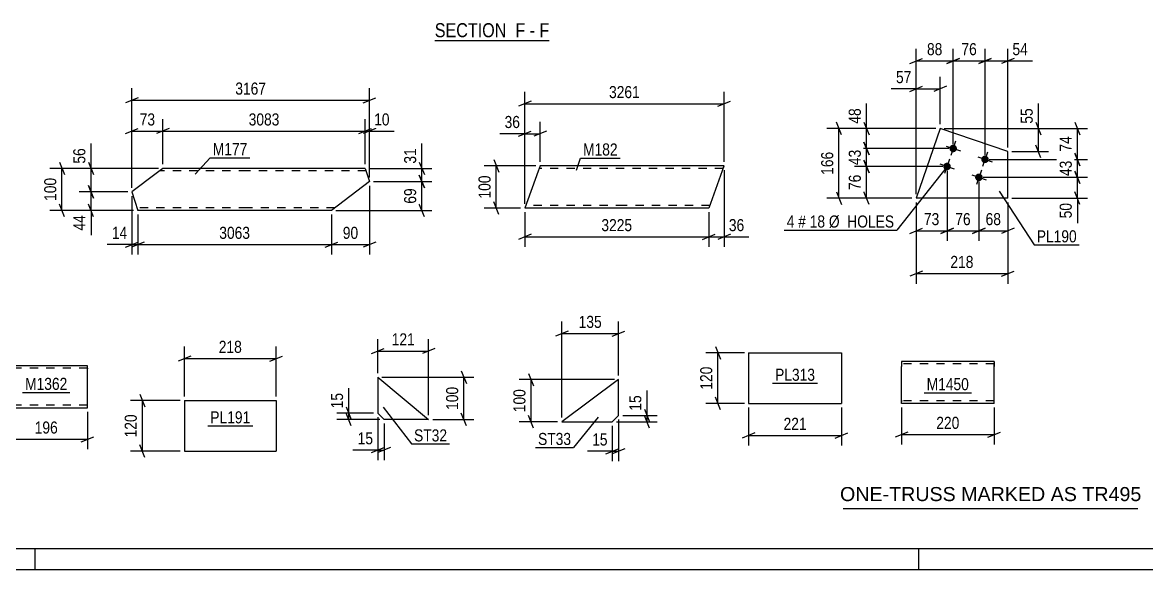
# Model space of a CAD drawing. Header units: millimetres. Extents: x 0 to 841, y 0 to 594.
# Drawn here: x 208 to 475.1, y 0 to 130 of the extents above; entities that cross this region are included whole.
import ezdxf

# ---------------------------------------------------------------- set-up
doc = ezdxf.new("R2010")
doc.units = ezdxf.units.MM
doc.linetypes.add('DXK_LINE_DOT2', pattern=[3.9198, 1.9599, -1.9599])
doc.styles.add('Arial', font='ARIAL.TTF', dxfattribs={"height": 0.2})
doc.styles.add('Arial Narrow', font='ARIALN.TTF', dxfattribs={"height": 0.2})

# ---------------------------------------------------------------- blocks, each defined once
blk = doc.blocks.new('Unknown-318887337-1135')
at = {"color": 5, "linetype": 'Continuous'}
for p, q in [((5, 5), (836, 5)), ((211, 0), (211, 5)), ((421, 0), (421, 5)), ((0, 0), (841, 0))]:
    blk.add_line(p, q, dxfattribs=at)
blk = doc.blocks.new('Unknown-318887337-17 - 6137')
at = {"color": 6, "linetype": 'Continuous'}
blk.add_line((305.93, 125.7), (333.14, 125.7), dxfattribs=at)
at = {"color": 0, "linetype": 'Continuous'}
blk.add_wipeout([(324.04, 126.45), (324.04, 129.95), (305.93, 129.95), (305.93, 126.45)], dxfattribs=at)
at = {"color": 7, "linetype": 'Continuous', "style": 'Arial Narrow'}
blk.add_text('SECTION ', height=3.34, dxfattribs=at).set_placement((305.93, 126.45))
at = {"color": 0, "linetype": 'Continuous'}
blk.add_wipeout([(327.43, 126.45), (327.43, 129.95), (325.09, 129.95), (325.09, 126.45)], dxfattribs=at)
blk.add_wipeout([(329.75, 126.45), (329.75, 129.95), (328.48, 129.95), (328.48, 126.45)], dxfattribs=at)
at = {"color": 7, "linetype": 'Continuous', "style": 'Arial Narrow'}
blk.add_text('F', height=3.34, dxfattribs=at).set_placement((325.09, 126.45))
at = {"color": 0, "linetype": 'Continuous'}
blk.add_wipeout([(333.14, 126.45), (333.14, 129.95), (330.8, 129.95), (330.8, 126.45)], dxfattribs=at)
at = {"color": 7, "linetype": 'Continuous', "style": 'Arial Narrow'}
for s, p in [('F', (330.8, 126.45)), ('-', (328.48, 126.45))]:
    blk.add_text(s, height=3.34, dxfattribs=at).set_placement(p)
blk = doc.blocks.new('Part-318887337-16350 - 16349')
at = {"color": 2, "linetype": 'Continuous'}
for p, q in [((416.86, 49.45), (416.86, 48.25)), ((438.86, 49.45), (416.86, 49.45)), ((416.86, 40.19), (416.86, 48.25)), ((438.86, 49.45), (438.86, 49.36)), ((438.86, 49.36), (438.86, 48.25)), ((438.86, 39.45), (438.86, 48.25)), ((416.86, 39.54), (416.86, 40.19)), ((416.86, 39.45), (416.86, 39.54)), ((438.86, 39.45), (416.86, 39.45))]:
    blk.add_line(p, q, dxfattribs=at)
at = {"color": 7, "linetype": 'DXK_LINE_DOT2'}
for p, q in [((438.86, 48.85), (416.86, 48.85)), ((438.86, 49.45), (438.86, 49.45)), ((438.86, 48.25), (438.86, 49.1)), ((416.86, 40.19), (416.86, 39.8)), ((416.86, 40.05), (416.86, 40.1)), ((438.86, 40.05), (438.86, 40.1)), ((438.86, 40.05), (416.86, 40.05)), ((416.86, 39.45), (416.86, 39.45))]:
    blk.add_line(p, q, dxfattribs=at)
blk = doc.blocks.new('Part-318887337-2646 - 2630')
at = {"color": 2, "linetype": 'Continuous'}
for p, q in [((330.52, 94.67), (327.32, 85.87)), ((330.96, 95.87), (330.52, 94.67)), ((350.96, 95.87), (330.96, 95.87)), ((374.7, 95.87), (351.06, 95.87)), ((374.66, 95.78), (371.06, 85.87)), ((374.7, 95.87), (374.66, 95.78)), ((350.96, 85.87), (327.32, 85.87)), ((371.06, 85.87), (351.06, 85.87))]:
    blk.add_line(p, q, dxfattribs=at)
at = {"color": 7, "linetype": 'DXK_LINE_DOT2'}
for p, q in [((350.96, 95.27), (330.74, 95.27)), ((330.92, 95.78), (330.83, 95.52)), ((330.96, 95.87), (330.92, 95.78)), ((374.48, 95.27), (351.06, 95.27)), ((374.57, 95.52), (374.7, 95.87)), ((350.96, 86.47), (327.53, 86.47)), ((371.27, 86.47), (351.06, 86.47))]:
    blk.add_line(p, q, dxfattribs=at)
blk = doc.blocks.new('Part-318887337-1374 - 1346')
at = {"color": 2, "linetype": 'Continuous'}
for p, q in [((239.74, 94.1), (233.97, 89.7)), ((241.31, 95.3), (239.74, 94.1)), ((261.31, 95.3), (241.31, 95.3)), ((289.42, 95.3), (261.41, 95.3)), ((289.42, 95.3), (290.4, 92.15)), ((290.4, 92.15), (281.41, 85.3)), ((233.97, 89.7), (235.34, 85.3)), ((261.31, 85.3), (235.34, 85.3)), ((281.41, 85.3), (261.41, 85.3))]:
    blk.add_line(p, q, dxfattribs=at)
at = {"color": 7, "linetype": 'DXK_LINE_DOT2'}
for p, q in [((239.74, 94.1), (239.74, 94.1)), ((239.74, 94.1), (239.74, 94.1)), ((239.74, 94.1), (239.74, 94.1)), ((241.31, 95.3), (240.34, 94.56)), ((261.31, 94.7), (240.52, 94.7)), ((289.61, 94.7), (261.41, 94.7)), ((261.31, 85.9), (235.15, 85.9)), ((282.2, 85.9), (261.41, 85.9))]:
    blk.add_line(p, q, dxfattribs=at)
blk = doc.blocks.new('Part-318887337-16246 - 16245')
at = {"color": 2, "linetype": 'Continuous'}
for p, q in [((246.46, 40.12), (246.46, 28.12)), ((246.46, 40.12), (268.22, 40.12)), ((268.22, 40.12), (268.22, 28.12)), ((246.46, 28.12), (268.22, 28.12))]:
    blk.add_line(p, q, dxfattribs=at)
blk = doc.blocks.new('Part-318887337-11888 - 11887')
at = {"color": 2, "linetype": 'Continuous'}
for p, q in [((426.01, 104.79), (420.33, 88.2)), ((442.09, 99.29), (426.01, 104.79)), ((442.09, 88.2), (442.09, 99.29)), ((442.09, 88.2), (420.33, 88.2))]:
    blk.add_line(p, q, dxfattribs=at)
blk = doc.blocks.new('Bolt-318887337-11889 - 11887')
at = {"linetype": 'Continuous'}
for points in [[(429.99, 99.73, -1), (428.28, 100.31, -1)], [(428.53, 95.47, -1), (426.83, 96.05, -1)], [(437.55, 97.14, -1), (435.85, 97.72, -1)], [(436.1, 92.88, -1), (434.39, 93.46, -1)]]:
    blk.add_hatch(color=1, dxfattribs=at).paths.add_polyline_path(points)
at = {"color": 1, "linetype": 'Continuous'}
for p, q in [((429.72, 101.72), (428.55, 98.32)), ((427.43, 100.6), (430.84, 99.44)), ((437.29, 99.13), (436.12, 95.73)), ((425.97, 96.35), (429.38, 95.18)), ((428.26, 97.47), (427.09, 94.06)), ((435, 98.01), (438.41, 96.85)), ((433.54, 93.76), (436.95, 92.59)), ((435.83, 94.88), (434.66, 91.47))]:
    blk.add_line(p, q, dxfattribs=at)
blk = doc.blocks.new('Part-318887337-2177 - 2161')
at = {"color": 2, "linetype": 'Continuous'}
for p, q in [((292.39, 45.67), (292.39, 37.17)), ((292.39, 45.67), (304.48, 35.67)), ((292.39, 37.17), (293.89, 35.67)), ((304.48, 35.67), (293.89, 35.67))]:
    blk.add_line(p, q, dxfattribs=at)
blk = doc.blocks.new('Part-318887337-2105 - 2089')
at = {"color": 2, "linetype": 'Continuous'}
for p, q in [((349.62, 45.1), (336.12, 35.1)), ((349.62, 36.6), (349.62, 45.1)), ((336.12, 35.1), (348.12, 35.1)), ((348.12, 35.1), (349.62, 36.6))]:
    blk.add_line(p, q, dxfattribs=at)
blk = doc.blocks.new('Part-318887337-6816 - 6812')
at = {"color": 2, "linetype": 'Continuous'}
for p, q in [((203.8, 48.42), (203.8, 38.51)), ((223.4, 48.42), (203.8, 48.42)), ((223.4, 39.62), (223.4, 48.42)), ((203.8, 38.51), (203.8, 38.42)), ((203.8, 38.42), (223.4, 38.42)), ((223.4, 38.42), (223.4, 39.62))]:
    blk.add_line(p, q, dxfattribs=at)
at = {"color": 7, "linetype": 'DXK_LINE_DOT2'}
for p, q in [((223.4, 47.82), (203.8, 47.82)), ((223.4, 47.82), (223.4, 47.77)), ((223.4, 47.77), (223.4, 47.82)), ((223.4, 47.68), (223.4, 47.77)), ((223.4, 47.77), (223.4, 47.68)), ((203.8, 39.02), (203.8, 39.06)), ((223.4, 39.02), (203.8, 39.02)), ((223.4, 39.06), (223.4, 39.39)), ((223.4, 39.02), (223.4, 39.06))]:
    blk.add_line(p, q, dxfattribs=at)
blk = doc.blocks.new('Part-318887337-11849 - 11848')
at = {"color": 2, "linetype": 'Continuous'}
for p, q in [((380.51, 51.46), (380.51, 39.46)), ((380.51, 51.46), (402.61, 51.46)), ((402.61, 51.46), (402.61, 39.46)), ((380.51, 39.46), (402.61, 39.46))]:
    blk.add_line(p, q, dxfattribs=at)
blk = doc.blocks.new('StraightDimension-318887337-16395 - 16349')
at = {"color": 7, "linetype": 'Continuous'}
for p, q in [((416.86, 38.45), (416.86, 29.66)), ((438.86, 38.45), (438.86, 29.66)), ((418.36, 32.66), (415.36, 31.46)), ((416.86, 32.06), (438.86, 32.06)), ((437.36, 31.46), (440.36, 32.66))]:
    blk.add_line(p, q, dxfattribs=at)
at = {"color": 0}
blk.add_wipeout([(431.2, 32.81), (431.2, 37.01), (424.52, 37.01), (424.52, 32.81)], dxfattribs=at)
at = {"color": 3, "style": 'Arial Narrow'}
blk.add_text('220', height=2.863, dxfattribs=at).set_placement((425.12, 33.41))
blk = doc.blocks.new('StraightDimension-318887337-2706 - 2630')
at = {"color": 7, "linetype": 'Continuous'}
for p, q in [((327.32, 86.87), (327.32, 113.49)), ((374.7, 96.87), (374.7, 113.49)), ((328.82, 111.24), (325.82, 110.04)), ((327.32, 110.64), (374.7, 110.64)), ((373.2, 110.04), (376.2, 111.24))]:
    blk.add_line(p, q, dxfattribs=at)
at = {"color": 0}
blk.add_wipeout([(355.26, 111.39), (355.26, 115.59), (346.75, 115.59), (346.75, 111.39)], dxfattribs=at)
at = {"color": 3, "style": 'Arial Narrow'}
blk.add_text('3261', height=2.863, dxfattribs=at).set_placement((347.35, 111.99))
blk = doc.blocks.new('StraightDimension-318887337-2649 - 2630')
at = {"color": 7, "linetype": 'Continuous'}
for p, q in [((327.32, 84.87), (327.32, 76.63)), ((371.06, 84.87), (371.06, 76.63)), ((328.82, 79.63), (325.82, 78.43)), ((327.32, 79.03), (371.06, 79.03)), ((369.56, 78.43), (372.56, 79.63))]:
    blk.add_line(p, q, dxfattribs=at)
at = {"color": 0}
blk.add_wipeout([(353.44, 79.78), (353.44, 83.98), (344.93, 83.98), (344.93, 79.78)], dxfattribs=at)
at = {"color": 3, "style": 'Arial Narrow'}
blk.add_text('3225', height=2.863, dxfattribs=at).set_placement((345.53, 80.38))
blk = doc.blocks.new('StraightDimension-318887337-2717 - 2630')
at = {"color": 7, "linetype": 'Continuous'}
for p, q in [((319.95, 97.37), (321.15, 94.37)), ((329.96, 95.87), (317.7, 95.87)), ((320.55, 85.87), (320.55, 95.87)), ((326.32, 85.87), (317.7, 85.87)), ((321.15, 84.37), (319.95, 87.37))]:
    blk.add_line(p, q, dxfattribs=at)
at = {"color": 0}
blk.add_wipeout([(319.8, 94.21), (315.6, 94.21), (315.6, 87.53), (319.8, 87.53)], dxfattribs=at)
at = {"color": 3, "style": 'Arial Narrow'}
blk.add_text('100', height=2.863, rotation=90.0002, dxfattribs=at).set_placement((319.2, 88.13))
blk = doc.blocks.new('StraightDimension-318887337-2669 - 2630')
at = {"color": 7, "linetype": 'Continuous'}
for p, q in [((374.7, 94.87), (374.7, 76.63)), ((371.06, 84.87), (371.06, 76.63)), ((369.56, 78.43), (372.56, 79.63)), ((371.06, 79.03), (374.7, 79.03)), ((376.2, 79.63), (373.2, 78.43))]:
    blk.add_line(p, q, dxfattribs=at)
at = {"color": 0}
blk.add_wipeout([(380.08, 79.78), (380.08, 83.98), (375.22, 83.98), (375.22, 79.78)], dxfattribs=at)
at = {"color": 7, "linetype": 'Continuous'}
blk.add_line((374.7, 79.03), (380.6, 79.03), dxfattribs=at)
blk.add_line((374.7, 79.03), (380.6, 79.03), dxfattribs=at)
at = {"color": 3, "style": 'Arial Narrow'}
blk.add_text('36', height=2.863, dxfattribs=at).set_placement((375.82, 80.38))
blk = doc.blocks.new('StraightDimension-318887337-2687 - 2630')
at = {"color": 7, "linetype": 'Continuous'}
for p, q in [((327.32, 86.87), (327.32, 106.38)), ((330.96, 96.87), (330.96, 106.38)), ((325.82, 102.93), (328.82, 104.13)), ((327.32, 103.53), (330.96, 103.53)), ((332.46, 104.13), (329.46, 102.93))]:
    blk.add_line(p, q, dxfattribs=at)
at = {"color": 0}
blk.add_wipeout([(326.79, 104.28), (326.79, 108.48), (321.93, 108.48), (321.93, 104.28)], dxfattribs=at)
at = {"color": 7, "linetype": 'Continuous'}
blk.add_line((327.32, 103.53), (321.41, 103.53), dxfattribs=at)
blk.add_line((327.32, 103.53), (321.41, 103.53), dxfattribs=at)
at = {"color": 3, "style": 'Arial Narrow'}
blk.add_text('36', height=2.863, dxfattribs=at).set_placement((322.53, 104.88))
blk = doc.blocks.new('StraightDimension-318887337-1420 - 1346')
at = {"color": 7, "linetype": 'Continuous'}
for p, q in [((302.26, 93.65), (303.46, 90.65)), ((291.4, 92.15), (305.26, 92.15)), ((302.86, 85.3), (302.86, 92.15)), ((303.46, 83.8), (302.26, 86.8)), ((282.41, 85.3), (305.26, 85.3))]:
    blk.add_line(p, q, dxfattribs=at)
at = {"color": 0}
blk.add_wipeout([(302.11, 91.15), (297.91, 91.15), (297.91, 86.3), (302.11, 86.3)], dxfattribs=at)
at = {"color": 3, "style": 'Arial Narrow'}
blk.add_text('69', height=2.863, rotation=90.0002, dxfattribs=at).set_placement((301.51, 86.9))
blk = doc.blocks.new('StraightDimension-318887337-1473 - 1346')
at = {"color": 7, "linetype": 'Continuous'}
for p, q in [((223.64, 91.2), (224.84, 88.2)), ((232.97, 89.7), (221.39, 89.7)), ((224.24, 85.3), (224.24, 89.7)), ((224.84, 83.8), (223.64, 86.8)), ((234.34, 85.3), (221.39, 85.3))]:
    blk.add_line(p, q, dxfattribs=at)
at = {"color": 0}
blk.add_wipeout([(223.49, 84.77), (219.29, 84.77), (219.29, 79.92), (223.49, 79.92)], dxfattribs=at)
at = {"color": 7, "linetype": 'Continuous'}
blk.add_line((224.24, 85.3), (224.24, 79.39), dxfattribs=at)
blk.add_line((224.24, 85.3), (224.24, 79.39), dxfattribs=at)
at = {"color": 3, "style": 'Arial Narrow'}
blk.add_text('44', height=2.863, rotation=90.0002, dxfattribs=at).set_placement((222.89, 80.52))
blk = doc.blocks.new('StraightDimension-318887337-1377 - 1346')
at = {"color": 7, "linetype": 'Continuous'}
for p, q in [((216.73, 96.8), (217.93, 93.8)), ((240.31, 95.3), (214.48, 95.3)), ((217.33, 85.3), (217.33, 95.3)), ((217.93, 83.8), (216.73, 86.8)), ((234.34, 85.3), (214.48, 85.3))]:
    blk.add_line(p, q, dxfattribs=at)
at = {"color": 0}
blk.add_wipeout([(216.58, 93.64), (212.38, 93.64), (212.38, 86.96), (216.58, 86.96)], dxfattribs=at)
at = {"color": 3, "style": 'Arial Narrow'}
blk.add_text('100', height=2.863, rotation=90.0002, dxfattribs=at).set_placement((215.98, 87.56))
blk = doc.blocks.new('StraightDimension-318887337-1634 - 1346')
at = {"color": 7, "linetype": 'Continuous'}
for p, q in [((289.42, 96.3), (289.42, 106.99)), ((290.4, 93.15), (290.4, 106.99)), ((287.92, 103.54), (290.92, 104.74)), ((291.9, 104.74), (288.9, 103.54)), ((289.42, 104.14), (290.4, 104.14))]:
    blk.add_line(p, q, dxfattribs=at)
at = {"color": 0}
blk.add_wipeout([(295.78, 104.89), (295.78, 109.09), (290.93, 109.09), (290.93, 104.89)], dxfattribs=at)
at = {"color": 7, "linetype": 'Continuous'}
blk.add_line((290.4, 104.14), (296.31, 104.14), dxfattribs=at)
blk.add_line((290.4, 104.14), (296.31, 104.14), dxfattribs=at)
at = {"color": 3, "style": 'Arial Narrow'}
blk.add_text('10', height=2.863, dxfattribs=at).set_placement((291.53, 105.49))
blk = doc.blocks.new('StraightDimension-318887337-1447 - 1346')
at = {"color": 7, "linetype": 'Continuous'}
for p, q in [((302.26, 96.8), (303.46, 93.8)), ((290.42, 95.3), (305.26, 95.3)), ((303.46, 90.65), (302.26, 93.65)), ((302.86, 92.15), (302.86, 95.3)), ((291.4, 92.15), (305.26, 92.15))]:
    blk.add_line(p, q, dxfattribs=at)
at = {"color": 0}
blk.add_wipeout([(302.11, 100.68), (297.91, 100.68), (297.91, 95.82), (302.11, 95.82)], dxfattribs=at)
at = {"color": 7, "linetype": 'Continuous'}
blk.add_line((302.86, 95.3), (302.86, 101.2), dxfattribs=at)
blk.add_line((302.86, 95.3), (302.86, 101.2), dxfattribs=at)
at = {"color": 3, "style": 'Arial Narrow'}
blk.add_text('31', height=2.863, rotation=90.0002, dxfattribs=at).set_placement((301.51, 96.42))
blk = doc.blocks.new('StraightDimension-318887337-1498 - 1346')
at = {"color": 7, "linetype": 'Continuous'}
for p, q in [((223.64, 96.8), (224.84, 93.8)), ((240.31, 95.3), (221.39, 95.3)), ((224.24, 89.7), (224.24, 95.3)), ((224.84, 88.2), (223.64, 91.2)), ((232.97, 89.7), (221.39, 89.7))]:
    blk.add_line(p, q, dxfattribs=at)
at = {"color": 0}
blk.add_wipeout([(223.49, 100.68), (219.29, 100.68), (219.29, 95.82), (223.49, 95.82)], dxfattribs=at)
at = {"color": 7, "linetype": 'Continuous'}
blk.add_line((224.24, 95.3), (224.24, 101.2), dxfattribs=at)
blk.add_line((224.24, 95.3), (224.24, 101.2), dxfattribs=at)
at = {"color": 3, "style": 'Arial Narrow'}
blk.add_text('56', height=2.863, rotation=90.0002, dxfattribs=at).set_placement((222.89, 96.42))
blk = doc.blocks.new('StraightDimension-318887337-1523 - 1346')
at = {"color": 7, "linetype": 'Continuous'}
for p, q in [((290.4, 91.15), (290.4, 74.8)), ((281.41, 84.3), (281.41, 74.8)), ((279.91, 76.6), (282.91, 77.8)), ((291.9, 77.8), (288.9, 76.6)), ((281.41, 77.2), (290.4, 77.2))]:
    blk.add_line(p, q, dxfattribs=at)
at = {"color": 0}
blk.add_wipeout([(288.33, 77.95), (288.33, 82.15), (283.48, 82.15), (283.48, 77.95)], dxfattribs=at)
at = {"color": 3, "style": 'Arial Narrow'}
blk.add_text('90', height=2.863, dxfattribs=at).set_placement((284.08, 78.55))
blk = doc.blocks.new('StraightDimension-318887337-1540 - 1346')
at = {"color": 7, "linetype": 'Continuous'}
for p, q in [((235.34, 84.3), (235.34, 74.8)), ((281.41, 84.3), (281.41, 74.8)), ((236.84, 77.8), (233.84, 76.6)), ((279.91, 76.6), (282.91, 77.8)), ((235.34, 77.2), (281.41, 77.2))]:
    blk.add_line(p, q, dxfattribs=at)
at = {"color": 0}
blk.add_wipeout([(262.63, 77.95), (262.63, 82.15), (254.12, 82.15), (254.12, 77.95)], dxfattribs=at)
at = {"color": 3, "style": 'Arial Narrow'}
blk.add_text('3063', height=2.863, dxfattribs=at).set_placement((254.72, 78.55))
blk = doc.blocks.new('StraightDimension-318887337-1564 - 1346')
at = {"color": 7, "linetype": 'Continuous'}
for p, q in [((233.97, 88.7), (233.97, 74.8)), ((235.34, 84.3), (235.34, 74.8)), ((232.47, 76.6), (235.47, 77.8)), ((236.84, 77.8), (233.84, 76.6)), ((233.97, 77.2), (235.34, 77.2))]:
    blk.add_line(p, q, dxfattribs=at)
at = {"color": 0}
blk.add_wipeout([(233.44, 77.95), (233.44, 82.15), (228.59, 82.15), (228.59, 77.95)], dxfattribs=at)
at = {"color": 7, "linetype": 'Continuous'}
blk.add_line((233.97, 77.2), (228.06, 77.2), dxfattribs=at)
blk.add_line((233.97, 77.2), (228.06, 77.2), dxfattribs=at)
at = {"color": 3, "style": 'Arial Narrow'}
blk.add_text('14', height=2.863, dxfattribs=at).set_placement((229.19, 78.55))
blk = doc.blocks.new('StraightDimension-318887337-1582 - 1346')
at = {"color": 7, "linetype": 'Continuous'}
for p, q in [((233.97, 90.7), (233.97, 114.32)), ((290.4, 93.15), (290.4, 114.32)), ((235.47, 112.07), (232.47, 110.87)), ((233.97, 111.47), (290.4, 111.47)), ((288.9, 110.87), (291.9, 112.07))]:
    blk.add_line(p, q, dxfattribs=at)
at = {"color": 0}
blk.add_wipeout([(266.44, 112.22), (266.44, 116.42), (257.93, 116.42), (257.93, 112.22)], dxfattribs=at)
at = {"color": 3, "style": 'Arial Narrow'}
blk.add_text('3167', height=2.863, dxfattribs=at).set_placement((258.53, 112.82))
blk = doc.blocks.new('StraightDimension-318887337-1593 - 1346')
at = {"color": 7, "linetype": 'Continuous'}
for p, q in [((233.97, 90.7), (233.97, 106.99)), ((241.31, 96.3), (241.31, 106.99)), ((232.47, 103.54), (235.47, 104.74)), ((242.81, 104.74), (239.81, 103.54)), ((233.97, 104.14), (241.31, 104.14))]:
    blk.add_line(p, q, dxfattribs=at)
at = {"color": 0}
blk.add_wipeout([(240.07, 104.89), (240.07, 109.09), (235.21, 109.09), (235.21, 104.89)], dxfattribs=at)
at = {"color": 3, "style": 'Arial Narrow'}
blk.add_text('73', height=2.863, dxfattribs=at).set_placement((235.81, 105.49))
blk = doc.blocks.new('StraightDimension-318887337-1610 - 1346')
at = {"color": 7, "linetype": 'Continuous'}
for p, q in [((241.31, 96.3), (241.31, 106.99)), ((289.42, 96.3), (289.42, 106.99)), ((242.81, 104.74), (239.81, 103.54)), ((287.92, 103.54), (290.92, 104.74)), ((241.31, 104.14), (289.42, 104.14))]:
    blk.add_line(p, q, dxfattribs=at)
at = {"color": 0}
blk.add_wipeout([(269.62, 104.89), (269.62, 109.09), (261.11, 109.09), (261.11, 104.89)], dxfattribs=at)
at = {"color": 3, "style": 'Arial Narrow'}
blk.add_text('3083', height=2.863, dxfattribs=at).set_placement((261.71, 105.49))
blk = doc.blocks.new('StraightDimension-318887337-16391 - 16245')
at = {"color": 7, "linetype": 'Continuous'}
for p, q in [((246.46, 41.12), (246.46, 52.97)), ((268.22, 41.12), (268.22, 52.97)), ((247.96, 50.72), (244.96, 49.52)), ((246.46, 50.12), (268.22, 50.12)), ((266.72, 49.52), (269.72, 50.72))]:
    blk.add_line(p, q, dxfattribs=at)
at = {"color": 0}
blk.add_wipeout([(260.69, 50.87), (260.69, 55.07), (254, 55.07), (254, 50.87)], dxfattribs=at)
at = {"color": 3, "style": 'Arial Narrow'}
blk.add_text('218', height=2.863, dxfattribs=at).set_placement((254.6, 51.47))
blk = doc.blocks.new('StraightDimension-318887337-16387 - 16245')
at = {"color": 7, "linetype": 'Continuous'}
for p, q in [((245.46, 40.12), (233.61, 40.12)), ((235.86, 41.62), (237.06, 38.62)), ((236.46, 28.12), (236.46, 40.12)), ((237.06, 26.62), (235.86, 29.62)), ((245.46, 28.12), (233.61, 28.12))]:
    blk.add_line(p, q, dxfattribs=at)
at = {"color": 0}
blk.add_wipeout([(235.71, 37.46), (231.51, 37.46), (231.51, 30.78), (235.71, 30.78)], dxfattribs=at)
at = {"color": 3, "style": 'Arial Narrow'}
blk.add_text('120', height=2.863, rotation=90.0002, dxfattribs=at).set_placement((235.11, 31.38))
blk = doc.blocks.new('StraightDimension-318887337-11905 - 11887')
at = {"color": 7, "linetype": 'Continuous'}
for p, q in [((425.01, 104.79), (399.12, 104.79)), ((402.57, 103.29), (401.37, 106.29)), ((401.97, 88.2), (401.97, 104.79)), ((419.33, 88.2), (399.12, 88.2)), ((401.37, 89.7), (402.57, 86.7))]:
    blk.add_line(p, q, dxfattribs=at)
at = {"color": 0}
blk.add_wipeout([(401.22, 99.84), (397.02, 99.84), (397.02, 93.15), (401.22, 93.15)], dxfattribs=at)
at = {"color": 3, "style": 'Arial Narrow'}
blk.add_text('166', height=2.863, rotation=90.0002, dxfattribs=at).set_placement((400.62, 93.75))
blk = doc.blocks.new('StraightDimension-318887337-15768 - 11887')
at = {"color": 7, "linetype": 'Continuous'}
for p, q in [((427.01, 104.79), (451.78, 104.79)), ((448.78, 106.29), (449.98, 103.29)), ((449.38, 99.29), (449.38, 104.79)), ((443.09, 99.29), (451.78, 99.29)), ((449.98, 97.79), (448.78, 100.79))]:
    blk.add_line(p, q, dxfattribs=at)
at = {"color": 0}
blk.add_wipeout([(448.63, 110.17), (444.43, 110.17), (444.43, 105.31), (448.63, 105.31)], dxfattribs=at)
at = {"color": 7, "linetype": 'Continuous'}
blk.add_line((449.38, 104.79), (449.38, 110.7), dxfattribs=at)
blk.add_line((449.38, 104.79), (449.38, 110.7), dxfattribs=at)
at = {"color": 3, "style": 'Arial Narrow'}
blk.add_text('55', height=2.863, rotation=90.0002, dxfattribs=at).set_placement((448.03, 105.91))
blk = doc.blocks.new('StraightDimension-318887337-11929 - 11887')
at = {"color": 7, "linetype": 'Continuous'}
for p, q in [((425.01, 104.79), (405.68, 104.79)), ((407.93, 106.29), (409.13, 103.29)), ((408.53, 100.02), (408.53, 104.79)), ((409.13, 98.52), (407.93, 101.52)), ((428.13, 100.02), (405.68, 100.02))]:
    blk.add_line(p, q, dxfattribs=at)
at = {"color": 0}
blk.add_wipeout([(407.78, 110.17), (403.58, 110.17), (403.58, 105.31), (407.78, 105.31)], dxfattribs=at)
at = {"color": 7, "linetype": 'Continuous'}
blk.add_line((408.53, 104.79), (408.53, 110.7), dxfattribs=at)
blk.add_line((408.53, 104.79), (408.53, 110.7), dxfattribs=at)
at = {"color": 3, "style": 'Arial Narrow'}
blk.add_text('48', height=2.863, rotation=90.0002, dxfattribs=at).set_placement((407.18, 105.91))
blk = doc.blocks.new('StraightDimension-318887337-11891 - 11887')
at = {"color": 7, "linetype": 'Continuous'}
for p, q in [((420.33, 89.2), (420.33, 117.04)), ((426.01, 105.79), (426.01, 117.04)), ((418.83, 113.59), (421.83, 114.79)), ((420.33, 114.19), (426.01, 114.19)), ((427.51, 114.79), (424.51, 113.59))]:
    blk.add_line(p, q, dxfattribs=at)
at = {"color": 0}
blk.add_wipeout([(419.81, 114.94), (419.81, 119.14), (414.95, 119.14), (414.95, 114.94)], dxfattribs=at)
at = {"color": 7, "linetype": 'Continuous'}
blk.add_line((420.33, 114.19), (414.43, 114.19), dxfattribs=at)
blk.add_line((420.33, 114.19), (414.43, 114.19), dxfattribs=at)
at = {"color": 3, "style": 'Arial Narrow'}
blk.add_text('57', height=2.863, dxfattribs=at).set_placement((415.55, 115.54))
blk = doc.blocks.new('StraightDimension-318887337-11895 - 11887')
at = {"color": 7, "linetype": 'Continuous'}
for p, q in [((420.33, 87.2), (420.33, 67.89)), ((442.09, 87.2), (442.09, 67.89)), ((421.83, 70.89), (418.83, 69.69)), ((420.33, 70.29), (442.09, 70.29)), ((440.59, 69.69), (443.59, 70.89))]:
    blk.add_line(p, q, dxfattribs=at)
at = {"color": 0}
blk.add_wipeout([(434.56, 71.04), (434.56, 75.24), (427.87, 75.24), (427.87, 71.04)], dxfattribs=at)
at = {"color": 3, "style": 'Arial Narrow'}
blk.add_text('218', height=2.863, dxfattribs=at).set_placement((428.47, 71.64))
blk = doc.blocks.new('StraightDimension-318887337-11909 - 11887')
at = {"color": 7, "linetype": 'Continuous'}
for p, q in [((435.25, 92.17), (435.25, 78.06)), ((442.09, 87.2), (442.09, 78.06)), ((433.75, 79.86), (436.75, 81.06)), ((435.25, 80.46), (442.09, 80.46)), ((443.59, 81.06), (440.59, 79.86))]:
    blk.add_line(p, q, dxfattribs=at)
at = {"color": 0}
blk.add_wipeout([(441.1, 81.21), (441.1, 85.41), (436.24, 85.41), (436.24, 81.21)], dxfattribs=at)
at = {"color": 3, "style": 'Arial Narrow'}
blk.add_text('68', height=2.863, dxfattribs=at).set_placement((436.84, 81.81))
blk = doc.blocks.new('StraightDimension-318887337-11910 - 11887')
at = {"color": 7, "linetype": 'Continuous'}
for p, q in [((427.68, 94.76), (427.68, 78.06)), ((435.25, 92.17), (435.25, 78.06)), ((426.18, 79.86), (429.18, 81.06)), ((427.68, 80.46), (435.25, 80.46)), ((436.75, 81.06), (433.75, 79.86))]:
    blk.add_line(p, q, dxfattribs=at)
at = {"color": 0}
blk.add_wipeout([(433.89, 81.21), (433.89, 85.41), (429.03, 85.41), (429.03, 81.21)], dxfattribs=at)
at = {"color": 3, "style": 'Arial Narrow'}
blk.add_text('76', height=2.863, dxfattribs=at).set_placement((429.63, 81.81))
blk = doc.blocks.new('StraightDimension-318887337-11911 - 11887')
at = {"color": 7, "linetype": 'Continuous'}
for p, q in [((427.68, 94.76), (427.68, 78.06)), ((420.33, 87.2), (420.33, 78.06)), ((418.83, 79.86), (421.83, 81.06)), ((420.33, 80.46), (427.68, 80.46)), ((429.18, 81.06), (426.18, 79.86))]:
    blk.add_line(p, q, dxfattribs=at)
at = {"color": 0}
blk.add_wipeout([(426.43, 81.21), (426.43, 85.41), (421.58, 85.41), (421.58, 81.21)], dxfattribs=at)
at = {"color": 3, "style": 'Arial Narrow'}
blk.add_text('73', height=2.863, dxfattribs=at).set_placement((422.18, 81.81))
blk = doc.blocks.new('StraightDimension-318887337-11930 - 11887')
at = {"color": 7, "linetype": 'Continuous'}
for p, q in [((407.93, 101.52), (409.13, 98.52)), ((428.13, 100.02), (405.68, 100.02)), ((408.53, 95.76), (408.53, 100.02)), ((409.13, 94.26), (407.93, 97.26)), ((426.68, 95.76), (405.68, 95.76))]:
    blk.add_line(p, q, dxfattribs=at)
at = {"color": 0}
blk.add_wipeout([(407.78, 100.32), (403.58, 100.32), (403.58, 95.46), (407.78, 95.46)], dxfattribs=at)
at = {"color": 3, "style": 'Arial Narrow'}
blk.add_text('43', height=2.863, rotation=90.0002, dxfattribs=at).set_placement((407.18, 96.06))
blk = doc.blocks.new('StraightDimension-318887337-11931 - 11887')
at = {"color": 7, "linetype": 'Continuous'}
for p, q in [((407.93, 97.26), (409.13, 94.26)), ((426.68, 95.76), (405.68, 95.76)), ((408.53, 88.2), (408.53, 95.76)), ((419.33, 88.2), (405.68, 88.2)), ((409.13, 86.7), (407.93, 89.7))]:
    blk.add_line(p, q, dxfattribs=at)
at = {"color": 0}
blk.add_wipeout([(407.78, 94.41), (403.58, 94.41), (403.58, 89.55), (407.78, 89.55)], dxfattribs=at)
at = {"color": 3, "style": 'Arial Narrow'}
blk.add_text('76', height=2.863, rotation=90.0002, dxfattribs=at).set_placement((407.18, 90.15))
blk = doc.blocks.new('StraightDimension-318887337-15932 - 11887')
at = {"color": 7, "linetype": 'Continuous'}
for p, q in [((427.01, 104.79), (461.06, 104.79)), ((458.06, 106.29), (459.26, 103.29)), ((458.66, 97.43), (458.66, 104.79)), ((459.26, 95.93), (458.06, 98.93)), ((437.7, 97.43), (461.06, 97.43))]:
    blk.add_line(p, q, dxfattribs=at)
at = {"color": 0}
blk.add_wipeout([(457.91, 103.54), (453.71, 103.54), (453.71, 98.68), (457.91, 98.68)], dxfattribs=at)
at = {"color": 3, "style": 'Arial Narrow'}
blk.add_text('74', height=2.863, rotation=90.0002, dxfattribs=at).set_placement((457.31, 99.28))
blk = doc.blocks.new('StraightDimension-318887337-15933 - 11887')
at = {"color": 7, "linetype": 'Continuous'}
for p, q in [((458.06, 98.93), (459.26, 95.93)), ((437.7, 97.43), (461.06, 97.43)), ((458.66, 93.17), (458.66, 97.43)), ((459.26, 91.67), (458.06, 94.67)), ((436.25, 93.17), (461.06, 93.17))]:
    blk.add_line(p, q, dxfattribs=at)
at = {"color": 0}
blk.add_wipeout([(457.91, 97.73), (453.71, 97.73), (453.71, 92.87), (457.91, 92.87)], dxfattribs=at)
at = {"color": 3, "style": 'Arial Narrow'}
blk.add_text('43', height=2.863, rotation=90.0002, dxfattribs=at).set_placement((457.31, 93.47))
blk = doc.blocks.new('StraightDimension-318887337-15934 - 11887')
at = {"color": 7, "linetype": 'Continuous'}
for p, q in [((458.06, 94.67), (459.26, 91.67)), ((436.25, 93.17), (461.06, 93.17)), ((458.66, 88.2), (458.66, 93.17)), ((443.09, 88.2), (461.06, 88.2)), ((459.26, 86.7), (458.06, 89.7))]:
    blk.add_line(p, q, dxfattribs=at)
at = {"color": 0}
blk.add_wipeout([(457.91, 87.68), (453.71, 87.68), (453.71, 82.82), (457.91, 82.82)], dxfattribs=at)
at = {"color": 7, "linetype": 'Continuous'}
blk.add_line((458.66, 88.2), (458.66, 82.3), dxfattribs=at)
blk.add_line((458.66, 88.2), (458.66, 82.3), dxfattribs=at)
at = {"color": 3, "style": 'Arial Narrow'}
blk.add_text('50', height=2.863, rotation=90.0002, dxfattribs=at).set_placement((457.31, 83.42))
blk = doc.blocks.new('StraightDimension-318887337-15955 - 11887')
at = {"color": 7, "linetype": 'Continuous'}
for p, q in [((436.7, 98.43), (436.7, 123.68)), ((442.09, 100.29), (442.09, 123.68)), ((435.2, 120.23), (438.2, 121.43)), ((436.7, 120.83), (442.09, 120.83)), ((443.59, 121.43), (440.59, 120.23))]:
    blk.add_line(p, q, dxfattribs=at)
at = {"color": 0}
blk.add_wipeout([(447.47, 121.58), (447.47, 125.78), (442.62, 125.78), (442.62, 121.58)], dxfattribs=at)
at = {"color": 7, "linetype": 'Continuous'}
blk.add_line((442.09, 120.83), (448, 120.83), dxfattribs=at)
blk.add_line((442.09, 120.83), (448, 120.83), dxfattribs=at)
at = {"color": 3, "style": 'Arial Narrow'}
blk.add_text('54', height=2.863, dxfattribs=at).set_placement((443.22, 122.18))
blk = doc.blocks.new('StraightDimension-318887337-15956 - 11887')
at = {"color": 7, "linetype": 'Continuous'}
for p, q in [((429.13, 101.02), (429.13, 123.68)), ((436.7, 98.43), (436.7, 123.68)), ((427.63, 120.23), (430.63, 121.43)), ((429.13, 120.83), (436.7, 120.83)), ((438.2, 121.43), (435.2, 120.23))]:
    blk.add_line(p, q, dxfattribs=at)
at = {"color": 0}
blk.add_wipeout([(435.35, 121.58), (435.35, 125.78), (430.49, 125.78), (430.49, 121.58)], dxfattribs=at)
at = {"color": 3, "style": 'Arial Narrow'}
blk.add_text('76', height=2.863, dxfattribs=at).set_placement((431.09, 122.18))
blk = doc.blocks.new('StraightDimension-318887337-15957 - 11887')
at = {"color": 7, "linetype": 'Continuous'}
for p, q in [((420.33, 89.2), (420.33, 123.68)), ((429.13, 101.02), (429.13, 123.68)), ((418.83, 120.23), (421.83, 121.43)), ((420.33, 120.83), (429.13, 120.83)), ((430.63, 121.43), (427.63, 120.23))]:
    blk.add_line(p, q, dxfattribs=at)
at = {"color": 0}
blk.add_wipeout([(427.16, 121.58), (427.16, 125.78), (422.31, 125.78), (422.31, 121.58)], dxfattribs=at)
at = {"color": 3, "style": 'Arial Narrow'}
blk.add_text('88', height=2.863, dxfattribs=at).set_placement((422.91, 122.18))
blk = doc.blocks.new('StraightDimension-318887337-2213 - 2161')
at = {"color": 7, "linetype": 'Continuous'}
for p, q in [((292.39, 36.17), (292.39, 25.99)), ((293.89, 34.67), (293.89, 25.99)), ((290.89, 27.79), (293.89, 28.99)), ((295.39, 28.99), (292.39, 27.79)), ((292.39, 28.39), (293.89, 28.39))]:
    blk.add_line(p, q, dxfattribs=at)
at = {"color": 0}
blk.add_wipeout([(291.87, 29.14), (291.87, 33.34), (287.01, 33.34), (287.01, 29.14)], dxfattribs=at)
at = {"color": 7, "linetype": 'Continuous'}
blk.add_line((292.39, 28.39), (286.49, 28.39), dxfattribs=at)
blk.add_line((292.39, 28.39), (286.49, 28.39), dxfattribs=at)
at = {"color": 3, "style": 'Arial Narrow'}
blk.add_text('15', height=2.863, dxfattribs=at).set_placement((287.61, 29.74))
blk = doc.blocks.new('StraightDimension-318887337-2203 - 2161')
at = {"color": 7, "linetype": 'Continuous'}
for p, q in [((292.39, 46.67), (292.39, 54.74)), ((304.48, 36.67), (304.48, 54.74)), ((290.89, 51.29), (293.89, 52.49)), ((292.39, 51.89), (304.48, 51.89)), ((305.98, 52.49), (302.98, 51.29))]:
    blk.add_line(p, q, dxfattribs=at)
at = {"color": 0}
blk.add_wipeout([(301.78, 52.64), (301.78, 56.84), (295.1, 56.84), (295.1, 52.64)], dxfattribs=at)
at = {"color": 3, "style": 'Arial Narrow'}
blk.add_text('121', height=2.863, dxfattribs=at).set_placement((295.7, 53.24))
blk = doc.blocks.new('StraightDimension-318887337-2179 - 2161')
at = {"color": 7, "linetype": 'Continuous'}
for p, q in [((293.39, 45.67), (315.24, 45.67)), ((312.24, 47.17), (313.44, 44.17)), ((312.84, 35.67), (312.84, 45.67)), ((305.48, 35.67), (315.24, 35.67)), ((313.44, 34.17), (312.24, 37.17))]:
    blk.add_line(p, q, dxfattribs=at)
at = {"color": 0}
blk.add_wipeout([(312.09, 44.01), (307.89, 44.01), (307.89, 37.32), (312.09, 37.32)], dxfattribs=at)
at = {"color": 3, "style": 'Arial Narrow'}
blk.add_text('100', height=2.863, rotation=90.0002, dxfattribs=at).set_placement((311.49, 37.92))
blk = doc.blocks.new('StraightDimension-318887337-2191 - 2161')
at = {"color": 7, "linetype": 'Continuous'}
for p, q in [((284.88, 38.67), (286.08, 35.67)), ((291.39, 37.17), (282.63, 37.17)), ((292.89, 35.67), (282.63, 35.67)), ((286.08, 34.17), (284.88, 37.17)), ((285.48, 35.67), (285.48, 37.17))]:
    blk.add_line(p, q, dxfattribs=at)
at = {"color": 0}
blk.add_wipeout([(284.73, 42.55), (280.53, 42.55), (280.53, 37.69), (284.73, 37.69)], dxfattribs=at)
at = {"color": 7, "linetype": 'Continuous'}
blk.add_line((285.48, 37.17), (285.48, 43.07), dxfattribs=at)
blk.add_line((285.48, 37.17), (285.48, 43.07), dxfattribs=at)
at = {"color": 3, "style": 'Arial Narrow'}
blk.add_text('15', height=2.863, rotation=90.0002, dxfattribs=at).set_placement((284.13, 38.29))
blk = doc.blocks.new('StraightDimension-318887337-2134 - 2089')
at = {"color": 7, "linetype": 'Continuous'}
for p, q in [((328.23, 46.6), (329.43, 43.6)), ((348.62, 45.1), (325.98, 45.1)), ((328.83, 35.1), (328.83, 45.1)), ((335.12, 35.1), (325.98, 35.1)), ((329.43, 33.6), (328.23, 36.6))]:
    blk.add_line(p, q, dxfattribs=at)
at = {"color": 0}
blk.add_wipeout([(328.08, 43.45), (323.88, 43.45), (323.88, 36.76), (328.08, 36.76)], dxfattribs=at)
at = {"color": 3, "style": 'Arial Narrow'}
blk.add_text('100', height=2.863, rotation=90.0002, dxfattribs=at).set_placement((327.48, 37.36))
blk = doc.blocks.new('StraightDimension-318887337-2107 - 2089')
at = {"color": 7, "linetype": 'Continuous'}
for p, q in [((349.62, 35.6), (349.62, 25.7)), ((348.12, 34.1), (348.12, 25.7)), ((346.62, 27.5), (349.62, 28.7)), ((351.12, 28.7), (348.12, 27.5)), ((348.12, 28.1), (349.62, 28.1))]:
    blk.add_line(p, q, dxfattribs=at)
at = {"color": 0}
blk.add_wipeout([(347.59, 28.85), (347.59, 33.05), (342.74, 33.05), (342.74, 28.85)], dxfattribs=at)
at = {"color": 7, "linetype": 'Continuous'}
blk.add_line((348.12, 28.1), (342.21, 28.1), dxfattribs=at)
blk.add_line((348.12, 28.1), (342.21, 28.1), dxfattribs=at)
at = {"color": 3, "style": 'Arial Narrow'}
blk.add_text('15', height=2.863, dxfattribs=at).set_placement((343.34, 29.45))
blk = doc.blocks.new('StraightDimension-318887337-2146 - 2089')
at = {"color": 7, "linetype": 'Continuous'}
for p, q in [((355.77, 38.1), (356.97, 35.1)), ((349.12, 35.1), (358.77, 35.1)), ((350.62, 36.6), (358.77, 36.6)), ((356.97, 33.6), (355.77, 36.6)), ((356.37, 35.1), (356.37, 36.6))]:
    blk.add_line(p, q, dxfattribs=at)
at = {"color": 0}
blk.add_wipeout([(355.62, 41.99), (351.42, 41.99), (351.42, 37.13), (355.62, 37.13)], dxfattribs=at)
at = {"color": 7, "linetype": 'Continuous'}
blk.add_line((356.37, 36.6), (356.37, 42.51), dxfattribs=at)
blk.add_line((356.37, 36.6), (356.37, 42.51), dxfattribs=at)
at = {"color": 3, "style": 'Arial Narrow'}
blk.add_text('15', height=2.863, rotation=90.0002, dxfattribs=at).set_placement((355.02, 37.73))
blk = doc.blocks.new('StraightDimension-318887337-2122 - 2089')
at = {"color": 7, "linetype": 'Continuous'}
for p, q in [((336.12, 36.1), (336.12, 58.9)), ((349.62, 46.1), (349.62, 58.9)), ((337.62, 56.65), (334.62, 55.45)), ((348.12, 55.45), (351.12, 56.65)), ((336.12, 56.05), (349.62, 56.05))]:
    blk.add_line(p, q, dxfattribs=at)
at = {"color": 0}
blk.add_wipeout([(346.21, 56.8), (346.21, 61), (339.53, 61), (339.53, 56.8)], dxfattribs=at)
at = {"color": 3, "style": 'Arial Narrow'}
blk.add_text('135', height=2.863, dxfattribs=at).set_placement((340.13, 57.4))
blk = doc.blocks.new('StraightDimension-318887337-6818 - 6812')
at = {"color": 7, "linetype": 'Continuous'}
for p, q in [((203.8, 37.42), (203.8, 28.55)), ((223.4, 37.42), (223.4, 28.55)), ((205.3, 31.55), (202.3, 30.35)), ((203.8, 30.95), (223.4, 30.95)), ((221.9, 30.35), (224.9, 31.55))]:
    blk.add_line(p, q, dxfattribs=at)
at = {"color": 0}
blk.add_wipeout([(216.94, 31.7), (216.94, 35.9), (210.26, 35.9), (210.26, 31.7)], dxfattribs=at)
at = {"color": 3, "style": 'Arial Narrow'}
blk.add_text('196', height=2.863, dxfattribs=at).set_placement((210.86, 32.3))
blk = doc.blocks.new('StraightDimension-318887337-11851 - 11848')
at = {"color": 7, "linetype": 'Continuous'}
for p, q in [((379.51, 51.46), (370.37, 51.46)), ((372.62, 52.96), (373.82, 49.96)), ((373.22, 39.46), (373.22, 51.46)), ((373.82, 37.96), (372.62, 40.96)), ((379.51, 39.46), (370.37, 39.46))]:
    blk.add_line(p, q, dxfattribs=at)
at = {"color": 0}
blk.add_wipeout([(372.47, 48.81), (368.27, 48.81), (368.27, 42.12), (372.47, 42.12)], dxfattribs=at)
at = {"color": 3, "style": 'Arial Narrow'}
blk.add_text('120', height=2.863, rotation=90.0002, dxfattribs=at).set_placement((371.87, 42.72))
blk = doc.blocks.new('StraightDimension-318887337-11855 - 11848')
at = {"color": 7, "linetype": 'Continuous'}
for p, q in [((380.51, 38.46), (380.51, 29.43)), ((402.61, 38.46), (402.61, 29.43)), ((382.01, 32.43), (379.01, 31.23)), ((401.11, 31.23), (404.11, 32.43)), ((380.51, 31.83), (402.61, 31.83))]:
    blk.add_line(p, q, dxfattribs=at)
at = {"color": 0}
blk.add_wipeout([(394.9, 32.58), (394.9, 36.78), (388.22, 36.78), (388.22, 32.58)], dxfattribs=at)
at = {"color": 3, "style": 'Arial Narrow'}
blk.add_text('221', height=2.863, dxfattribs=at).set_placement((388.82, 33.18))
blk = doc.blocks.new('Mark-318887337-16407 - 16349')
at = {"color": 0}
blk.add_wipeout([(432.88, 42.6), (432.88, 45.6), (422.83, 45.6), (422.83, 42.6)], dxfattribs=at)
blk.add_wipeout([(432.88, 42.6), (432.88, 45.6), (422.83, 45.6), (422.83, 42.6)], dxfattribs=at)
at = {"color": 30, "linetype": 'Continuous'}
blk.add_line((422.23, 42), (433.48, 42), dxfattribs=at)
at = {"color": 3, "style": 'Arial Narrow'}
blk.add_text('M1450', height=2.863, dxfattribs=at).set_placement((422.83, 42.6))
blk = doc.blocks.new('Unknown-318887337-16722')
at = {"color": 7, "linetype": 'Continuous'}
blk.add_line((403, 14.5), (473, 14.5), dxfattribs=at)
at = {"color": 7, "style": 'Arial'}
blk.add_text('ONE-TRUSS MARKED AS TR495', height=3.3428, dxfattribs=at).set_placement((402.24, 16.25))
blk = doc.blocks.new('Mark-318887337-2642 - 2630')
at = {"color": 0}
blk.add_wipeout([(349.39, 98.35), (349.39, 101.35), (341.17, 101.35), (341.17, 98.35)], dxfattribs=at)
blk.add_wipeout([(349.39, 98.35), (349.39, 101.35), (341.17, 101.35), (341.17, 98.35)], dxfattribs=at)
at = {"color": 30, "linetype": 'Continuous'}
for p, q in [((339.58, 94.87), (340.57, 97.75)), ((340.57, 97.75), (349.99, 97.75))]:
    blk.add_line(p, q, dxfattribs=at)
at = {"color": 3, "style": 'Arial Narrow'}
blk.add_text('M182', height=2.863, dxfattribs=at).set_placement((341.17, 98.35))
blk = doc.blocks.new('Mark-318887337-1369 - 1346')
at = {"color": 0}
blk.add_wipeout([(261.39, 98.43), (261.39, 101.43), (253.17, 101.43), (253.17, 98.43)], dxfattribs=at)
blk.add_wipeout([(261.39, 98.43), (261.39, 101.43), (253.17, 101.43), (253.17, 98.43)], dxfattribs=at)
at = {"color": 30, "linetype": 'Continuous'}
for p, q in [((248.99, 93.9), (252.57, 97.83)), ((252.57, 97.83), (261.99, 97.83))]:
    blk.add_line(p, q, dxfattribs=at)
at = {"color": 3, "style": 'Arial Narrow'}
blk.add_text('M177', height=2.863, dxfattribs=at).set_placement((253.17, 98.43))
blk = doc.blocks.new('Mark-318887337-16404 - 16245')
at = {"color": 0}
blk.add_wipeout([(262.1, 34.72), (262.1, 37.72), (252.59, 37.72), (252.59, 34.72)], dxfattribs=at)
blk.add_wipeout([(262.1, 34.72), (262.1, 37.72), (252.59, 37.72), (252.59, 34.72)], dxfattribs=at)
at = {"color": 30, "linetype": 'Continuous'}
blk.add_line((251.99, 34.12), (262.7, 34.12), dxfattribs=at)
at = {"color": 3, "style": 'Arial Narrow'}
blk.add_text('PL191', height=2.863, dxfattribs=at).set_placement((252.59, 34.72))
blk = doc.blocks.new('Mark-318887337-15977 - 11887')
at = {"color": 0}
blk.add_wipeout([(391.41, 81.24), (391.41, 84.24), (389.58, 84.24), (389.58, 81.24)], dxfattribs=at)
blk.add_wipeout([(391.41, 81.24), (391.41, 84.24), (389.58, 84.24), (389.58, 81.24)], dxfattribs=at)
blk.add_wipeout([(394.14, 81.24), (394.14, 84.24), (392.31, 84.24), (392.31, 81.24)], dxfattribs=at)
blk.add_wipeout([(394.14, 81.24), (394.14, 84.24), (392.31, 84.24), (392.31, 81.24)], dxfattribs=at)
at = {"color": 3, "style": 'Arial Narrow'}
blk.add_text('4', height=2.86, dxfattribs=at).set_placement((389.58, 81.24))
at = {"color": 0}
blk.add_wipeout([(398.69, 81.24), (398.69, 84.24), (395.04, 84.24), (395.04, 81.24)], dxfattribs=at)
blk.add_wipeout([(398.69, 81.24), (398.69, 84.24), (395.04, 84.24), (395.04, 81.24)], dxfattribs=at)
at = {"color": 3, "style": 'Arial Narrow'}
blk.add_text('#', height=2.86, dxfattribs=at).set_placement((392.31, 81.24))
at = {"color": 0}
blk.add_wipeout([(415.12, 81.24), (415.12, 84.24), (399.59, 84.24), (399.59, 81.24)], dxfattribs=at)
blk.add_wipeout([(415.12, 81.24), (415.12, 84.24), (399.59, 84.24), (399.59, 81.24)], dxfattribs=at)
at = {"color": 7, "linetype": 'Continuous'}
for p in [(427.68, 95.76), (388.98, 80.64)]:
    blk.add_line(p, (415.72, 80.64), dxfattribs=at)
at = {"color": 3, "style": 'Arial Narrow'}
for s, p in [('18', (395.04, 81.24)), ('Ø  HOLES', (399.59, 81.24))]:
    blk.add_text(s, height=2.863, dxfattribs=at).set_placement(p)
blk = doc.blocks.new('Mark-318887337-11948 - 11887')
at = {"color": 0}
blk.add_wipeout([(458.5, 77.72), (458.5, 80.72), (449, 80.72), (449, 77.72)], dxfattribs=at)
blk.add_wipeout([(458.5, 77.72), (458.5, 80.72), (449, 80.72), (449, 77.72)], dxfattribs=at)
at = {"color": 30, "linetype": 'Continuous'}
for p, q in [((440.08, 89.91), (448.4, 77.12)), ((448.4, 77.12), (459.1, 77.12))]:
    blk.add_line(p, q, dxfattribs=at)
at = {"color": 3, "style": 'Arial Narrow'}
blk.add_text('PL190', height=2.863, dxfattribs=at).set_placement((449, 77.72))
blk = doc.blocks.new('Mark-318887337-2173 - 2161')
at = {"color": 0}
blk.add_wipeout([(308.86, 30.43), (308.86, 33.43), (301.01, 33.43), (301.01, 30.43)], dxfattribs=at)
blk.add_wipeout([(308.86, 30.43), (308.86, 33.43), (301.01, 33.43), (301.01, 30.43)], dxfattribs=at)
at = {"color": 30, "linetype": 'Continuous'}
for p, q in [((293.7, 38.6), (300.41, 29.83)), ((300.41, 29.83), (309.46, 29.83))]:
    blk.add_line(p, q, dxfattribs=at)
at = {"color": 3, "style": 'Arial Narrow'}
blk.add_text('ST32', height=2.863, dxfattribs=at).set_placement((301.01, 30.43))
blk = doc.blocks.new('Mark-318887337-2101 - 2089')
at = {"color": 0}
blk.add_wipeout([(338.33, 29.58), (338.33, 32.58), (330.48, 32.58), (330.48, 29.58)], dxfattribs=at)
blk.add_wipeout([(338.33, 29.58), (338.33, 32.58), (330.48, 32.58), (330.48, 29.58)], dxfattribs=at)
at = {"color": 30, "linetype": 'Continuous'}
for p in [(344.75, 36.17), (329.88, 28.98)]:
    blk.add_line(p, (338.93, 28.98), dxfattribs=at)
at = {"color": 3, "style": 'Arial Narrow'}
blk.add_text('ST33', height=2.863, dxfattribs=at).set_placement((330.48, 29.58))
blk = doc.blocks.new('Mark-318887337-6814 - 6812')
at = {"color": 0}
blk.add_wipeout([(218.63, 42.67), (218.63, 45.67), (208.57, 45.67), (208.57, 42.67)], dxfattribs=at)
blk.add_wipeout([(218.63, 42.67), (218.63, 45.67), (208.57, 45.67), (208.57, 42.67)], dxfattribs=at)
at = {"color": 30, "linetype": 'Continuous'}
blk.add_line((207.97, 42.07), (219.23, 42.07), dxfattribs=at)
at = {"color": 3, "style": 'Arial Narrow'}
blk.add_text('M1362', height=2.863, dxfattribs=at).set_placement((208.57, 42.67))
blk = doc.blocks.new('Mark-318887337-11858 - 11848')
at = {"color": 0}
blk.add_wipeout([(396.31, 44.84), (396.31, 47.84), (386.81, 47.84), (386.81, 44.84)], dxfattribs=at)
blk.add_wipeout([(396.31, 44.84), (396.31, 47.84), (386.81, 47.84), (386.81, 44.84)], dxfattribs=at)
at = {"color": 30, "linetype": 'Continuous'}
blk.add_line((386.21, 44.24), (396.91, 44.24), dxfattribs=at)
at = {"color": 3, "style": 'Arial Narrow'}
blk.add_text('PL313', height=2.863, dxfattribs=at).set_placement((386.81, 44.84))

msp = doc.modelspace()

# ---------------------------------------------------------------- block references
for name in ['Unknown-318887337-1135', 'Part-318887337-11888 - 11887', 'Bolt-318887337-11889 - 11887', 'Part-318887337-1374 - 1346', 'Part-318887337-2646 - 2630', 'Part-318887337-11849 - 11848', 'Part-318887337-6816 - 6812', 'Part-318887337-16350 - 16349', 'Part-318887337-2177 - 2161', 'Part-318887337-2105 - 2089', 'Part-318887337-16246 - 16245', 'Unknown-318887337-16722']:
    msp.add_blockref(name, (0, 0))

# ---------------------------------------------------------------- next in the draw order: block references
for name in ['Unknown-318887337-17 - 6137', 'StraightDimension-318887337-2706 - 2630', 'StraightDimension-318887337-15768 - 11887', 'StraightDimension-318887337-11905 - 11887', 'StraightDimension-318887337-1420 - 1346', 'StraightDimension-318887337-1473 - 1346', 'StraightDimension-318887337-2649 - 2630', 'StraightDimension-318887337-16391 - 16245', 'StraightDimension-318887337-11851 - 11848', 'Mark-318887337-6814 - 6812', 'StraightDimension-318887337-2134 - 2089', 'Mark-318887337-11858 - 11848', 'Mark-318887337-16407 - 16349', 'StraightDimension-318887337-6818 - 6812', 'Mark-318887337-16404 - 16245', 'StraightDimension-318887337-16395 - 16349', 'StraightDimension-318887337-2213 - 2161']:
    msp.add_blockref(name, (0, 0))

# ---------------------------------------------------------------- next in the draw order: block references
for name in ['StraightDimension-318887337-11929 - 11887', 'StraightDimension-318887337-1634 - 1346', 'Mark-318887337-2642 - 2630', 'StraightDimension-318887337-1377 - 1346', 'StraightDimension-318887337-2717 - 2630', 'StraightDimension-318887337-2669 - 2630', 'StraightDimension-318887337-11895 - 11887', 'StraightDimension-318887337-2203 - 2161', 'StraightDimension-318887337-16387 - 16245', 'StraightDimension-318887337-11855 - 11848', 'StraightDimension-318887337-2107 - 2089']:
    msp.add_blockref(name, (0, 0))

# ---------------------------------------------------------------- next in the draw order: block references
for name in ['StraightDimension-318887337-11891 - 11887', 'StraightDimension-318887337-2687 - 2630', 'StraightDimension-318887337-1498 - 1346', 'StraightDimension-318887337-1447 - 1346', 'StraightDimension-318887337-11909 - 11887', 'StraightDimension-318887337-2179 - 2161', 'StraightDimension-318887337-2146 - 2089']:
    msp.add_blockref(name, (0, 0))

# ---------------------------------------------------------------- next in the draw order: block references
for name in ['StraightDimension-318887337-11910 - 11887', 'StraightDimension-318887337-1523 - 1346', 'StraightDimension-318887337-2122 - 2089', 'StraightDimension-318887337-2191 - 2161']:
    msp.add_blockref(name, (0, 0))

# ---------------------------------------------------------------- next in the draw order: block references
for name in ['StraightDimension-318887337-1582 - 1346', 'StraightDimension-318887337-11911 - 11887', 'StraightDimension-318887337-1540 - 1346', 'Mark-318887337-2173 - 2161', 'Mark-318887337-2101 - 2089']:
    msp.add_blockref(name, (0, 0))

# ---------------------------------------------------------------- next in the draw order: block references
for name in ['StraightDimension-318887337-1593 - 1346', 'StraightDimension-318887337-11930 - 11887', 'StraightDimension-318887337-1564 - 1346']:
    msp.add_blockref(name, (0, 0))

# ---------------------------------------------------------------- next in the draw order: block references
for name in ['StraightDimension-318887337-1610 - 1346', 'StraightDimension-318887337-11931 - 11887']:
    msp.add_blockref(name, (0, 0))

# ---------------------------------------------------------------- next in the draw order: block references
for name in ['StraightDimension-318887337-15932 - 11887', 'Mark-318887337-1369 - 1346']:
    msp.add_blockref(name, (0, 0))

# ---------------------------------------------------------------- next in the draw order: block references
msp.add_blockref('StraightDimension-318887337-15933 - 11887', (0, 0))

# ---------------------------------------------------------------- next in the draw order: block references
for name in ['StraightDimension-318887337-15955 - 11887', 'StraightDimension-318887337-15934 - 11887']:
    msp.add_blockref(name, (0, 0))

# ---------------------------------------------------------------- next in the draw order: block references
for name in ['StraightDimension-318887337-15956 - 11887', 'Mark-318887337-11948 - 11887']:
    msp.add_blockref(name, (0, 0))

# ---------------------------------------------------------------- next in the draw order: block references
msp.add_blockref('StraightDimension-318887337-15957 - 11887', (0, 0))

# ---------------------------------------------------------------- next in the draw order: block references
msp.add_blockref('Mark-318887337-15977 - 11887', (0, 0))

doc.saveas('drawing.dxf')
